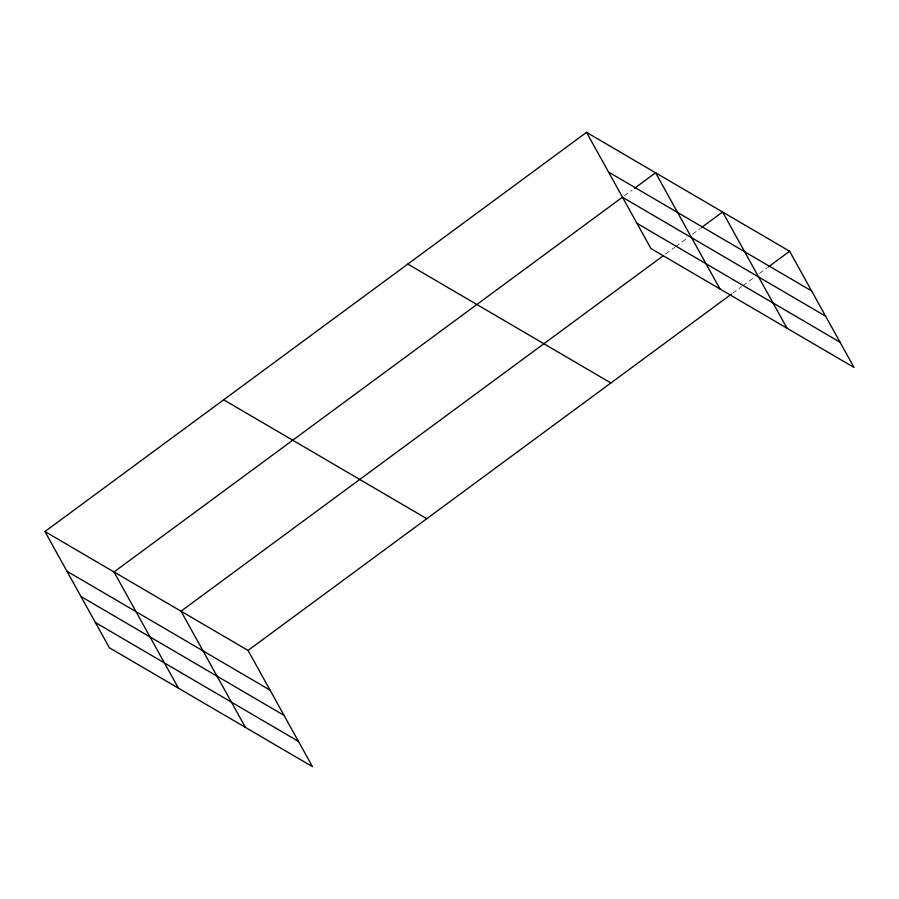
<?xml version="1.0" encoding="UTF-8"?>
<svg xmlns="http://www.w3.org/2000/svg" width="899" height="899" viewBox="0 0 899 899"><rect width="100%" height="100%" fill="white"/><g stroke="black" fill="none" stroke-linecap="round" stroke-linejoin="round"><path stroke-width="0.67" stroke-dasharray="4.5 3.37" d="M624.299 195.825L632.121 190.06M665.631 253.99L674.576 247.405M675.688 246.584L687.971 237.527M692.444 234.234L700.265 228.47M732.663 293.231L741.596 286.646M742.709 285.826L755.003 276.768M759.464 273.476L767.285 267.711"/><path stroke-width="1.35" d="M44.95 531.534L248.045 650.438L312.47 766.656L109.375 647.752L44.95 531.534L586.53 132.344L789.625 251.248L854.05 367.466L650.955 248.562L586.53 132.344M622.074 197.465L114.004 571.966L178.429 688.184M634.357 188.408L655.585 172.765L719.998 288.995M663.406 255.642L181.025 611.196L245.449 727.426M701.377 227.649L722.605 212.007L787.03 328.225M248.045 650.438L731.539 294.052M768.409 266.891L789.625 251.248M608.533 172.046L811.628 290.95M622.535 197.297L825.63 316.201M636.953 223.312L840.048 342.216M407.809 264.07L610.904 382.974M223.671 399.797L426.767 518.701M66.953 571.236L270.06 690.14M80.955 596.486L284.05 715.39M95.373 622.501L298.479 741.405"/></g></svg>
